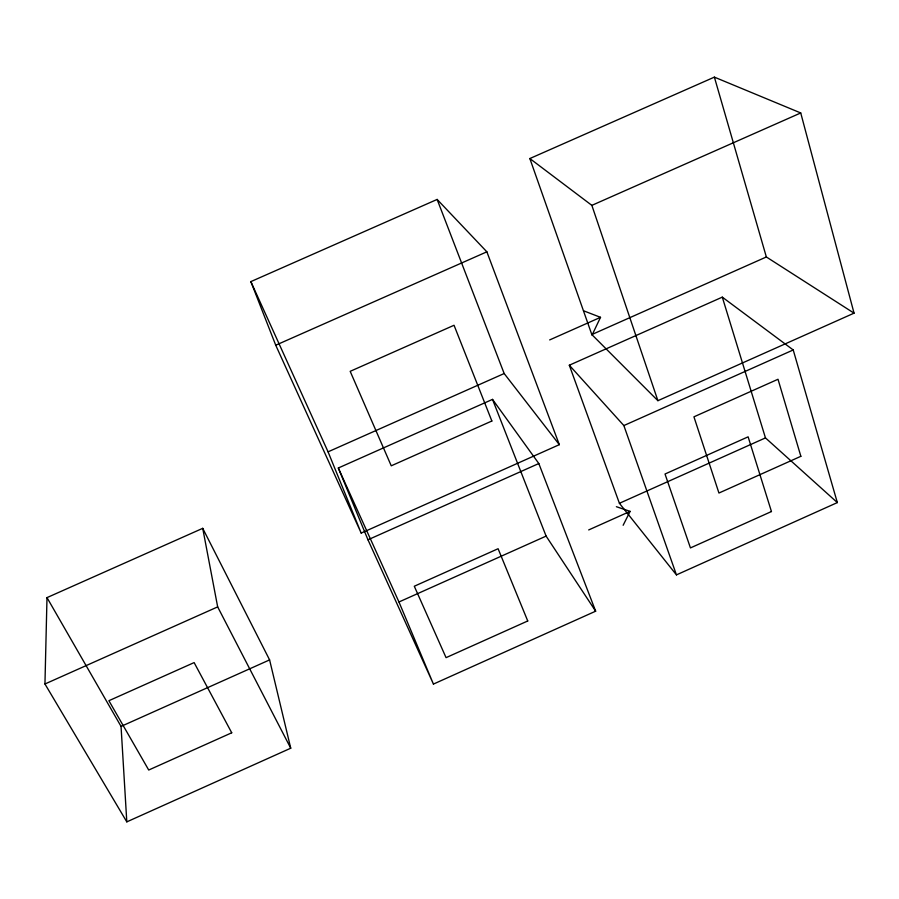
<?xml version="1.0" encoding="UTF-8"?>
<svg xmlns="http://www.w3.org/2000/svg" width="899" height="899" viewBox="0 0 899 899"><rect width="100%" height="100%" fill="white"/><g stroke="black" fill="none" stroke-linecap="round" stroke-linejoin="round"><path stroke-width="1.35" d="M44.95 683.993L46.995 597.621L202.725 528.331L269.599 659.9L290.737 748.204L126.804 821.866L44.95 683.993L217.67 606.892L202.725 528.331M592.07 335.069L600.521 317.325L583.518 310.784M623.142 525.274L630.12 511.374L616.377 506.699M588.688 529.938L630.12 511.374M433.43 684.083L595.655 611.185L538.816 463.536L492.517 399.392L338.316 467.997L367.972 539.793L433.43 684.083L398.965 601.982L338.316 467.997M676.441 574.888L837.34 502.586L793.221 349.958L722.302 297.142L569.314 365.219L619.411 503.294L676.441 574.888L623.861 425.564L569.314 365.219M361.196 533.085L559.324 444.668L486.865 251.821L437.139 199.432L250.855 281.612L275.735 345.216L361.196 533.085L328.068 451.837L250.855 281.612M657.899 400.684L854.05 313.155L800.739 112.959L714.379 77.134L529.848 158.539L591.823 334.563L657.899 400.684L591.857 205.365L529.848 158.539M367.972 539.793L538.816 463.536M623.861 425.564L793.221 349.958M126.804 821.866L121.05 726.403L269.599 659.9M398.965 601.982L546.109 536.107L595.655 611.185M619.411 503.294L765.465 437.903L837.34 502.586M549.671 339.923L600.521 317.325M328.068 451.837L504.17 373.534L559.324 444.668M591.823 334.563L766.353 256.968L854.05 313.155M275.735 345.216L486.865 251.821M591.857 205.365L800.739 112.959M46.995 597.621L121.05 726.403M217.67 606.892L290.737 748.204M492.517 399.392L546.109 536.107M437.139 199.432L504.17 373.534M722.302 297.142L765.465 437.903M714.379 77.134L766.353 256.968M800.863 456.31L718.942 493.034L693.938 416.833L778.006 379.266L800.863 456.31M231.728 732.786L148.717 770.027L108.903 700.703L194.128 662.597L231.728 732.786M527.747 620.973L446.061 657.652L414.293 586.238L498.102 548.727L527.747 620.973M771.454 511.542L690.443 547.918L665.024 474.02L748.125 436.835L771.454 511.542M491.865 421.013L391.245 465.817L350.183 371.332L454.04 325.269L491.865 421.013"/></g></svg>
